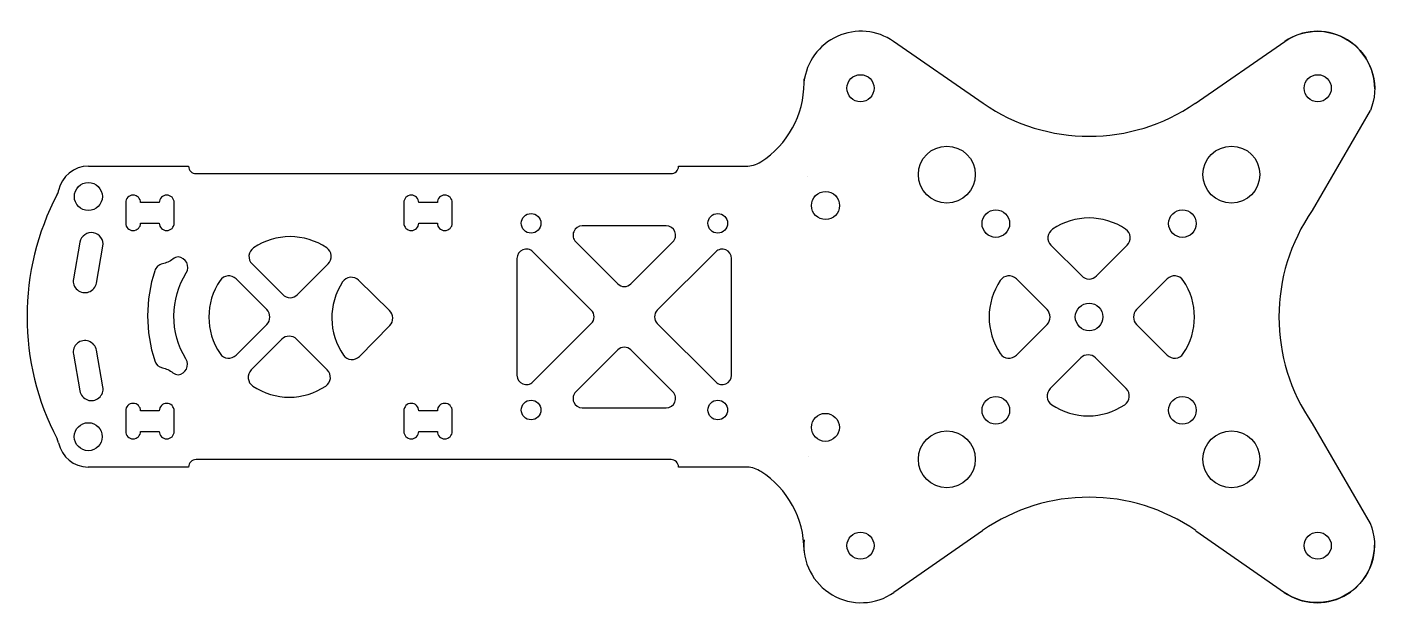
# Model space of a CAD drawing. Header units: millimetres. Extents: x -114 to 31, y -31 to 31.
import ezdxf

# ---------------------------------------------------------------- set-up
doc = ezdxf.new("R2010")
doc.units = ezdxf.units.MM
doc.layers.get('0').update_dxf_attribs({"linetype": 'CONTINUOUS'})

msp = doc.modelspace()

# ---------------------------------------------------------------- linework, layer by layer
for p, q in [((-11.35, 22.88), (-20.96, 29.51)), ((11.35, 22.88), (20.96, 29.51)), ((-30.55, 25.06), (-30.55, 25.5)), ((30.13, 22.11), (23.91, 11.4)), ((-107.25, 16.15), (-96.51, 16.15)), ((-44, 16.15), (-36.8, 16.15)), ((-95.71, 15.35), (-44.8, 15.35)), ((23.91, -11.4), (30.11, -22.11)), ((-44.8, -15.28), (-95.71, -15.28)), ((-30.1, -15), (-30.1, -15)), ((-96.51, -16.08), (-107.26, -16.08)), ((-36.82, -16.08), (-44, -16.08)), ((-35.19, -16.56), (-35.33, -16.48)), ((-11.42, -22.9), (-20.92, -29.5)), ((11.42, -22.9), (20.92, -29.5)), ((30.58, -24.46), (30.58, -24.46)), ((-30.55, -25.04), (-30.55, -25))]:
    msp.add_line(p, q)
for points in [[(-101.65, 10.05), (-99.65, 10.05, 1), (-98.05, 10.05), (-98.05, 12.25, 1), (-99.65, 12.25), (-101.65, 12.25, 1), (-103.25, 12.25), (-103.25, 10.05, 1)], [(-69.85, 12.25), (-71.85, 12.25, 1), (-73.45, 12.25), (-73.45, 10.05, 1), (-71.85, 10.05), (-69.85, 10.05, 1), (-68.25, 10.05), (-68.25, 12.25, 1)], [(3.91, 9.4, 0.305916), (-3.93, 9.4, 0.471527), (-4.09, 7.68), (-0.8, 4.39, 0.414214), (0.78, 4.39), (4.07, 7.68, 0.471527)], [(-108.85, 4.07, 1), (-106.39, 3.63), (-105.69, 7.57, 1), (-108.15, 8)], [(-44.61, 8.05, 0.668179), (-45.32, 9.75), (-54.32, 9.75, 0.668179), (-55.02, 8.05), (-50.52, 3.55, 0.414214), (-49.11, 3.55)], [(-81.71, 7.4, 0.305916), (-89.55, 7.4, 0.471527), (-89.71, 5.68), (-86.42, 2.39, 0.414214), (-84.84, 2.39), (-81.55, 5.68, 0.471527)], [(-59.61, 6.97, 0.668179), (-61.32, 6.27), (-61.32, -6.25, 0.668179), (-59.61, -6.95), (-53.35, -0.7, 0.414214), (-53.35, 0.72)], [(-40.02, -6.95, 0.668179), (-38.32, -6.25), (-38.32, 6.27, 0.668179), (-40.02, 6.97), (-46.28, 0.72, 0.414214), (-46.28, -0.7)], [(-96.79, -4.5, -0.282868), (-96.76, 4.73, 0.557511), (-97.61, 6.43, 0.142323), (-98.19, 6.2, -0.111434), (-99.31, 5.69, 0.267994), (-100.14, 4.93, 0.156665), (-100.14, -4.7, 0.268006), (-99.31, -5.45, -0.111393), (-98.19, -5.97, 0.138873), (-97.63, -6.2, 0.55101)], [(-93.14, -3.93, 0.471517), (-91.42, -4.09), (-88.13, -0.8, 0.414214), (-88.13, 0.78), (-91.42, 4.07, 0.471538), (-93.14, 3.91, 0.305916)], [(-4.51, -0.8, 0.414214), (-4.51, 0.78), (-7.8, 4.07, 0.471538), (-9.52, 3.91, 0.305916), (-9.52, -3.93, 0.471517), (-7.8, -4.09)], [(10.09, 3.91, 0.471517), (8.37, 4.07), (5.08, 0.78, 0.414214), (5.08, -0.8), (8.37, -4.09, 0.471538), (10.09, -3.93, 0.305916)], [(-74.96, 0.68), (-78.29, 3.93, 0.471527), (-80, 3.75, 0.305916), (-79.92, -4.09, 0.471527), (-78.2, -4.23), (-74.94, -0.91, 0.414214)], [(-108.85, -4), (-108.15, -7.93, 1), (-105.69, -7.5), (-106.39, -3.56, 1)], [(-86.51, -2.39), (-89.8, -5.68, 0.471527), (-89.63, -7.4, 0.305916), (-81.8, -7.4, 0.471527), (-81.64, -5.68), (-84.93, -2.39, 0.414214)], [(-55.02, -8.03, 0.668179), (-54.32, -9.73), (-45.32, -9.73, 0.668179), (-44.61, -8.03), (-49.11, -3.53, 0.414214), (-50.52, -3.53)], [(-0.89, -4.39), (-4.18, -7.68, 0.471527), (-4.01, -9.4, 0.305916), (3.82, -9.4, 0.471527), (3.98, -7.68), (0.69, -4.39, 0.414214)], [(-98.05, -10.06, 1), (-99.65, -10.06), (-101.65, -10.06, 1), (-103.25, -10.06), (-103.25, -12.26, 1), (-101.65, -12.26), (-99.65, -12.26, 1), (-98.05, -12.26)], [(-73.45, -12.26, 1), (-71.85, -12.26), (-69.85, -12.26, 1), (-68.25, -12.26), (-68.25, -10.06, 1), (-69.85, -10.06), (-71.85, -10.06, 1), (-73.45, -10.06)]]:
    msp.add_lwpolyline(points, format="xyb", close=True)
for centre, radius in [((-24.5, 24.5), 1.45), ((24.5, 24.5), 1.45), ((-15.25, 15.25), 3.05), ((15.25, 15.25), 3.05), ((-107.25, 12.9), 1.5), ((-28.25, 11.93), 1.5), ((-59.8, 10.03), 1.05), ((-39.8, 10.03), 1.05), ((-10, 10), 1.48), ((10, 10), 1.48), ((0, 0), 1.48), ((-10, -10), 1.48), ((10, -10), 1.48), ((-59.8, -9.97), 1.05), ((-39.8, -9.97), 1.05), ((-107.26, -12.83), 1.5), ((-28.26, -11.83), 1.5), ((-15.25, -15.25), 3.05), ((15.25, -15.25), 3.05), ((-24.5, -24.5), 1.45), ((24.5, -24.5), 1.45)]:
    msp.add_circle(centre, radius)
for centre, radius, start, end in [((-24.45, 24.45), 6.15, 55.4132, 173.2918), ((24.45, 24.45), 6.15, -0.0173, 124.5866), ((-40.55, 25.06), 10, -57.573, 0), ((0, 39.35), 20, 235.4132, 304.5866), ((-107.25, 12.9), 3.25, 90, 168.431), ((-95.71, 16.15), 0.8, 180, 270), ((-44.8, 16.15), 0.8, -90, 0), ((-36.8, 19.15), 3, 270, 302.427), ((-30.14, 17.06), 2, 269.9964, 270.0748), ((-85.65, 0.03), 28.17, 152.2841, 207.6939), ((-112, 13.87), 1.6, 332.2841, 348.431), ((40.34, 0), 20, 145.2348, 214.7514), ((-112.01, -13.8), 1.6, 11.5496, 27.6939), ((-107.26, -12.83), 3.25, 191.5496, 270), ((-95.71, -16.08), 0.8, 90, 180), ((-44.8, -16.08), 0.8, 0, 90), ((-36.82, -19.08), 3, 60.3327, 90), ((-40.55, -25), 10, 0, 57.573), ((0, -39.31), 20, 55.1646, 124.8353), ((-24.43, -24.46), 6.15, 174.5469, 304.8353), ((24.43, -24.46), 6.15, 235.1646, 360)]:
    msp.add_arc(centre, radius, start, end)
at = {"extrusion": (0, 0, -1)}
for centre, start, end in [((-24.45, 24.45), 55.4134, 202.3383), ((-24.43, -24.46), 157.4886, 304.8353)]:
    msp.add_arc(centre, 6.15, start, end, dxfattribs=at)

doc.saveas('drawing.dxf')
